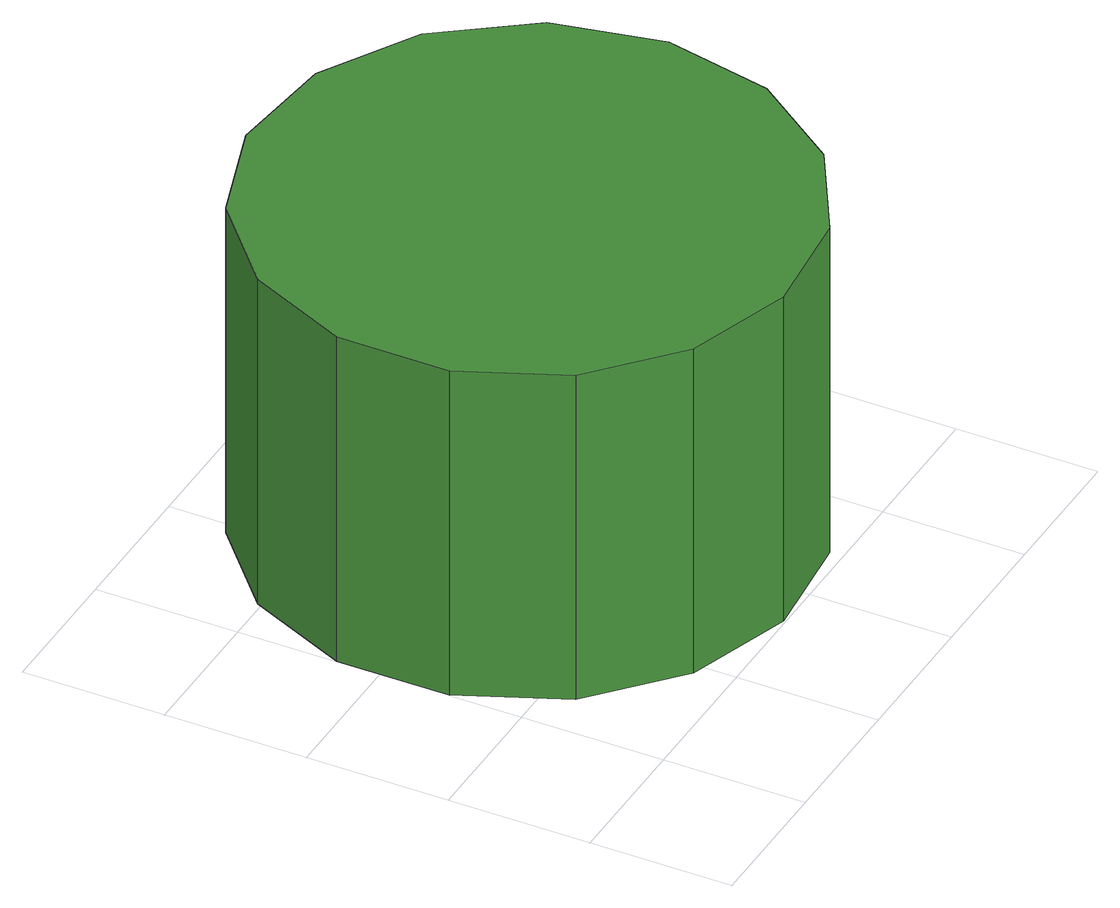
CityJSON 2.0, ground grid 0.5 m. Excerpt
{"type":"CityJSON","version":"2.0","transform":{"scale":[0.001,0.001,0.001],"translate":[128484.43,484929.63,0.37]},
"CityObjects":{
"tree1":{"type":"SolitaryVegetationObject","attributes":{"function":"something"},"geometry":[{"type":"MultiSurface","lod":"1","boundaries":[[[0,1,2,3,4,5,6,7,8,9,10,11,12,13,14]],[[15,16,17,18,19,20,21,22,23,24,25,26,27,28,29]],[[0,29,28,1]],[[1,28,27,2]],[[2,27,26,3]],[[3,26,25,4]],[[4,25,24,5]],[[5,24,23,6]],[[6,23,22,7]],[[7,22,21,8]],[[8,21,20,9]],[[9,20,19,10]],[[10,19,18,11]],[[11,18,17,12]],[[12,17,16,13]],[[13,16,15,14]],[[14,15,29,0]]]}]}
},
"vertices":[
[1890,954,1254],[1808,1342,1254],[1575,1662,1254],[1232,1860,1254],[838,1902,1254],[461,1779,1254],[166,1514,1254],[5,1152,1254],[5,756,1254],[166,394,1254],[461,129,1254],[838,7,1254],[1232,48,1254],[1575,246,1254],[1808,567,1254],[1808,567,4],[1575,246,4],[1232,48,4],[838,7,4],[461,129,4],[166,394,4],[5,756,4],[5,1152,4],[166,1514,4],[461,1779,4],[838,1902,4],[1232,1860,4],[1575,1662,4],[1808,1342,4],[1890,954,4]
]}
